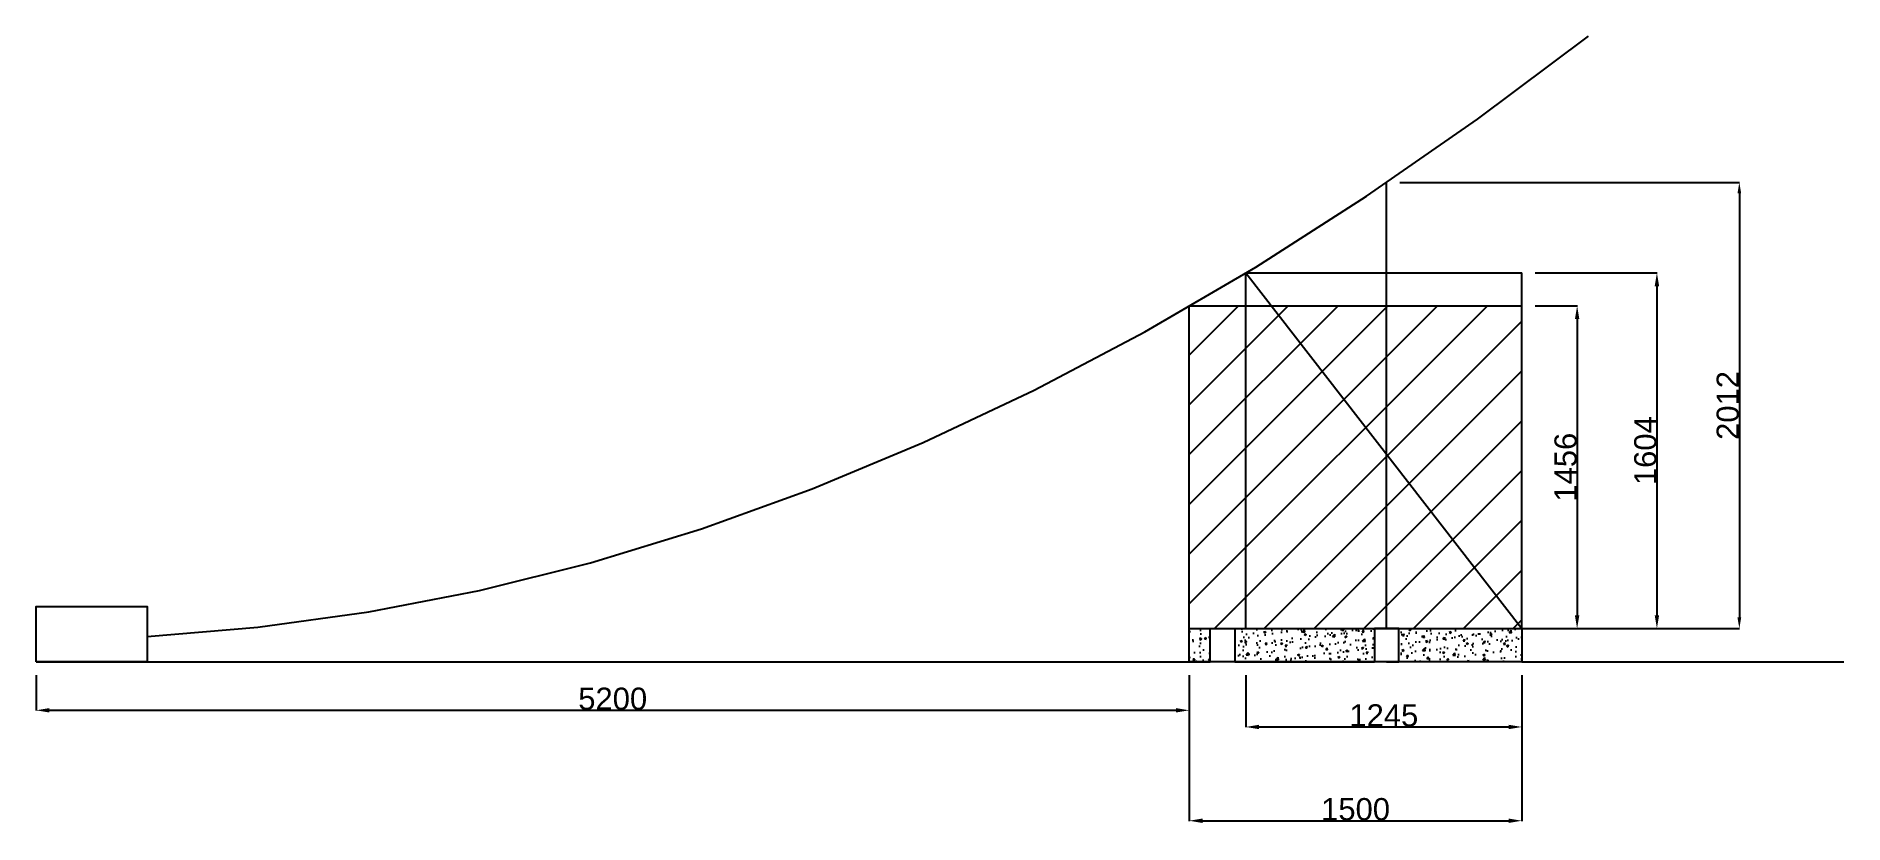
# Model space of a CAD drawing. Header units: millimetres. Extents: x 0 to 8152, y -731 to 2822.
import ezdxf

# ---------------------------------------------------------------- set-up
doc = ezdxf.new("R2010")
doc.units = ezdxf.units.MM
doc.styles.get("Standard").update_dxf_attribs({"font": 'arial.ttf'})
doc.dimstyles.new('ISO-25', dxfattribs={"dimtxt": 2.5, "dimasz": 2.5, "dimexe": 1.25, "dimexo": 0.625, "dimtad": 1, "dimtxsty": 'Standard', "dimcen": 2.5, "dimadec": 0, "dimazin": 0, "dimtfac": 1, "dimtmove": 0, "dimatfit": 3, "dimfxl": 1, "dimarcsym": 0})

# ---------------------------------------------------------------- blocks, each defined once
blk = doc.blocks.new('*D2')
at = {"color": 0, "lineweight": -2}
for p, q in [((0, -60), (0, -220.2)), ((5200, -60), (5200, -220.2)), ((60, -218.9), (5140, -218.9))]:
    blk.add_line(p, q, dxfattribs=at)
at = {"color": 0}
for points in [[(60, -208.9), (60, -228.9), (0, -218.9)], [(5140, -228.9), (5140, -208.9), (5200, -218.9)]]:
    blk.add_solid(points, dxfattribs=at)
at = {"layer": 'Defpoints', "color": 0}
for p in [(0, 0), (5200, 0), (5200, -218.9)]:
    blk.add_point(p, dxfattribs=at)
at = {"color": 0, "insert": (2600, -167.3), "char_height": 100, "attachment_point": 5}
blk.add_mtext('5200', dxfattribs=at)
blk = doc.blocks.new('*D3')
at = {"color": 0, "lineweight": -2}
for p, q in [((6760, 1605.6), (6950.4, 1605.6)), ((6949.1, 1545.6), (6949.1, 210)), ((6760, 150), (6950.4, 150))]:
    blk.add_line(p, q, dxfattribs=at)
at = {"color": 0}
for points in [[(6959.1, 1545.6), (6939.1, 1545.6), (6949.1, 1605.6)], [(6939.1, 210), (6959.1, 210), (6949.1, 150)]]:
    blk.add_solid(points, dxfattribs=at)
at = {"layer": 'Defpoints', "color": 0}
for p in [(6700, 1605.6), (6700, 150), (6949.1, 150)]:
    blk.add_point(p, dxfattribs=at)
at = {"color": 0, "insert": (6897.5, 877.8), "char_height": 100, "attachment_point": 5, "rotation": 90}
blk.add_mtext('1456', dxfattribs=at)
blk = doc.blocks.new('*D4')
at = {"color": 0, "lineweight": -2}
for p, q in [((6760, 1754.3), (7310.2, 1754.3)), ((7308.9, 1694.3), (7308.9, 210)), ((6760.6, 150), (7310.2, 150))]:
    blk.add_line(p, q, dxfattribs=at)
at = {"color": 0}
for points in [[(7318.9, 1694.3), (7298.9, 1694.3), (7308.9, 1754.3)], [(7298.9, 210), (7318.9, 210), (7308.9, 150)]]:
    blk.add_solid(points, dxfattribs=at)
at = {"layer": 'Defpoints', "color": 0}
for p in [(6700, 1754.3), (6700.6, 150), (7308.9, 150)]:
    blk.add_point(p, dxfattribs=at)
at = {"color": 0, "insert": (7257.2, 952.2), "char_height": 100, "attachment_point": 5, "rotation": 90}
blk.add_mtext('1604', dxfattribs=at)
blk = doc.blocks.new('*D5')
at = {"color": 0, "lineweight": -2}
for p, q in [((5200, -60.6), (5200, -718.4)), ((6700, -60), (6700, -718.4)), ((5260, -717.1), (6640, -717.1))]:
    blk.add_line(p, q, dxfattribs=at)
at = {"color": 0}
for points in [[(5260, -707.1), (5260, -727.1), (5200, -717.1)], [(6640, -727.1), (6640, -707.1), (6700, -717.1)]]:
    blk.add_solid(points, dxfattribs=at)
at = {"layer": 'Defpoints', "color": 0}
for p in [(6700, 0), (5200, -0.6), (6700, -717.1)]:
    blk.add_point(p, dxfattribs=at)
at = {"color": 0, "insert": (5950, -665.5), "char_height": 100, "attachment_point": 5}
blk.add_mtext('1500', dxfattribs=at)
blk = doc.blocks.new('*D6')
at = {"color": 0, "lineweight": -2}
for p, q in [((5455, -60), (5455, -295.2)), ((6700, -60), (6700, -295.2)), ((5515, -294), (6640, -294))]:
    blk.add_line(p, q, dxfattribs=at)
at = {"color": 0}
for points in [[(5515, -284), (5515, -304), (5455, -294)], [(6640, -304), (6640, -284), (6700, -294)]]:
    blk.add_solid(points, dxfattribs=at)
at = {"layer": 'Defpoints', "color": 0}
for p in [(5455, 0), (6700, 0), (6700, -294)]:
    blk.add_point(p, dxfattribs=at)
at = {"color": 0, "insert": (6077.5, -242.3), "char_height": 100, "attachment_point": 5}
blk.add_mtext('1245', dxfattribs=at)
blk = doc.blocks.new('*D7')
at = {"color": 0, "lineweight": -2}
for p, q in [((6150, 2162.5), (7681.9, 2162.5)), ((7680.7, 2112.5), (7680.7, 200)), ((6150, 150), (7681.9, 150))]:
    blk.add_line(p, q, dxfattribs=at)
at = {"color": 0}
for points in [[(7689, 2112.5), (7672.3, 2112.5), (7680.7, 2162.5)], [(7672.3, 200), (7689, 200), (7680.7, 150)]]:
    blk.add_solid(points, dxfattribs=at)
at = {"layer": 'Defpoints', "color": 0}
for p in [(6090, 2162.5), (6090, 150), (7680.7, 150)]:
    blk.add_point(p, dxfattribs=at)
at = {"color": 0, "insert": (7629, 1156.2), "char_height": 100, "attachment_point": 5, "rotation": 90}
blk.add_mtext('2012', dxfattribs=at)

msp = doc.modelspace()

# ---------------------------------------------------------------- hatches: boundary and pattern name
h = msp.add_hatch()
h.set_pattern_fill('AR-CONC', color=256, scale=25, style=0)
edge = h.paths.add_edge_path()
edge.add_line((5295, 0), (5295, 150))
edge.add_line((5200, 150), (5295, 150))
edge.add_line((5200, 0), (5200, 150))
edge.add_line((5200, 0), (5295, 0))
edge = h.paths.add_edge_path()
edge.add_line((5455, 150), (5455, 1754.347))
edge.add_line((5200, 150), (6700, 150))
edge.add_line((5405, 150), (5405, 0))
edge.add_line((5405, 0), (6035, 0))
edge = h.paths.add_edge_path()
edge.add_line((6035, 150), (6035, 0))
edge.add_line((5200, 150), (6700, 150))
edge.add_line((5455, 150), (5455, 1754.347))
edge.add_line((6700, 0), (5200, 0))
edge = h.paths.add_edge_path()
edge.add_line((6700, 150), (6700, 0))
edge.add_line((5200, 150), (6700, 150))
edge.add_line((6145, 0), (6145, 150))
edge.add_line((6700, 0), (5200, 0))
h = msp.add_hatch()
h.set_pattern_fill('ANSI31', color=256, scale=50, style=0)
edge = h.paths.add_edge_path()
edge.add_line((5200, 150), (5200, 1605.58))
edge.add_line((5200, 1605.58), (6700, 1605.58))
edge.add_line((6700, 150), (6700, 1605.58))
edge.add_line((5200, 150), (6700, 150))
h = msp.add_hatch()
h.set_pattern_fill('AR-CONC', color=256, scale=25, style=0)
h.paths.add_polyline_path([(5200, 0), (5200, 150), (5295, 150), (5295, 0)])
h.paths.add_polyline_path([(5405, 150), (5405, 0), (6035, 0), (6035, 150)])
h.paths.add_polyline_path([(6145, 0), (6145, 150), (6700, 150), (6700, 0)])
h = msp.add_hatch()
h.set_pattern_fill('AR-CONC', color=256, scale=0.5, style=0)
h.set_pattern_definition([(50, (0, 0), (91.0923, -7.96954), [9.525, -104.775]), (355, (0, 0), (-17.6214, 95.5283), [7.62, -83.82]), (100.451, (7.59, -0.66), (73.4713, 87.5583), [8.095, -89.045]), (46.1842, (0, 25.4), (135.5395, -21.0212), [14.2875, -157.1625]), (96.6356, (11.3, 23.65), (118.702, 123.7128), [12.1425, -133.5675]), (351.184, (0, 25.4), (118.7023, 123.7126), [11.43, -125.73]), (21, (12.7, 19.05), (75.8074, -51.1328), [9.525, -104.775]), (326, (12.7, 19.05), (30.901, 92.094), [7.62, -83.82]), (71.4514, (19.02, 14.79), (106.7082, 40.9614), [8.095, -89.045]), (37.5, (0, 0), (1.5443, 42.27752), [0, -82.804, 0, -85.09, 0, -84.1375]), (7.5, (0, 0), (33.40983, 50.0903), [0, -48.514, 0, -80.899, 0, -32.0675]), (-32.5, (-28.32, 0), (67.7953, -2.86437), [0, -31.75, 0, -99.06, 0, -131.445]), (-42.5, (-41.02, 0), (74.0646, 12.71325), [0, -41.275, 0, -65.786, 0, -93.345])])
h.paths.add_polyline_path([(5295, 0), (5295, 150), (5200, 150), (5200, 0)])
h.paths.add_polyline_path([(6035, 0), (6035, 150), (5405, 150), (5405, 0)])
h.paths.add_polyline_path([(6700, 0), (6700, 150), (6145, 150), (6145, 0)])

# ---------------------------------------------------------------- linework, layer by layer
for p, q in [((6500, 2447.2), (7000, 2822.2)), ((6000, 2100), (6500, 2447.2)), ((6090, 150), (6090, 2162.496)), ((5500, 1780.6), (6000, 2100)), ((5000, 1488.9), (5500, 1780.6)), ((5455, 150), (5455, 1754.347)), ((5455, 1754.347), (6700, 1754.347)), ((5455, 1754.347), (6700, 150)), ((6700, 1605.58), (6700, 1754.347)), ((5200, 150), (5200, 1605.58)), ((5200, 1605.58), (6700, 1605.58)), ((6700, 150), (6700, 1605.58)), ((4500, 1225), (5000, 1488.9)), ((4000, 988.9), (4500, 1225)), ((3500, 780.6), (4000, 988.9)), ((3000, 600), (3500, 780.6)), ((2500, 447), (3000, 600)), ((2000, 322), (2500, 447)), ((1500, 225), (2000, 322)), ((1000, 155.6), (1500, 225)), ((500, 113.9), (1000, 155.6)), ((5200, 0), (5200, 150)), ((5200, 150), (6700, 150)), ((5200, 150), (5295, 150)), ((5295, 0), (5295, 150)), ((5295, 150), (5295, 150)), ((5295, 150), (5405, 150)), ((5405, 150), (5405, 0)), ((5405, 150), (6035, 150)), ((6145, 150), (6035, 150)), ((6035, 150), (6035, 0)), ((6145, 0), (6145, 150)), ((6145, 150), (6700, 150)), ((6700, 150), (6700, 0)), ((0, 0), (5200, 0)), ((6700, 0), (5200, 0)), ((5200, 0), (5295, 0)), ((5405, 0), (5455, 0)), ((5405, 0), (6035, 0)), ((6700, 0), (6090, 0)), ((6090, 0), (6145, 0)), ((6700, 0), (6145, 0)), ((6700, 0), (8151.954, 0))]:
    msp.add_line(p, q)
msp.add_lwpolyline([(0, 0), (0, 250), (500, 250), (500, 0)], close=True)

# ---------------------------------------------------------------- dimensions: what is measured, and where the dimension line sits
for base, p1, p2, override, picture, middle in [((7680.679, 150), (6090, 2162.496), (6090, 150), {"dimtxt": 100, "dimasz": 50, "dimexo": 60, "dimdec": 0, "dimlfac": 1}, '*D7', (7629.004, 1156.248)), ((7308.902, 150), (6700, 1754.347), (6700.625, 150), {"dimtxt": 100, "dimasz": 60, "dimexo": 60, "dimdec": 0, "dimlfac": 1}, '*D4', (7257.227, 952.173)), ((6949.146, 150), (6700, 1605.58), (6700, 150), {"dimtxt": 100, "dimasz": 60, "dimexo": 60, "dimdec": 0, "dimlfac": 1, "dimfxlon": 0}, '*D3', (6897.471, 877.79))]:
    dim = msp.add_linear_dim(base=base, p1=p1, p2=p2, angle=90, dimstyle='ISO-25', override=override)
    dim.commit()
    dim.dimension.update_dxf_attribs({"geometry": picture, "text_midpoint": middle})
for base, p1, p2, override, picture, middle in [((5200, -218.933), (0, 0), (5200, 0), {"dimtxt": 100, "dimasz": 60, "dimexo": 60, "dimlfac": 1}, '*D2', (2600, -167.258)), ((6700, -717.135), (5200, -0.625), (6700, 0), {"dimtxt": 100, "dimasz": 60, "dimexo": 60, "dimdec": 0, "dimlfac": 1}, '*D5', (5950, -665.46)), ((6700, -293.967), (5455, 0), (6700, 0), {"dimtxt": 100, "dimasz": 60, "dimexo": 60, "dimlfac": 1}, '*D6', (6077.5, -242.292))]:
    dim = msp.add_linear_dim(base=base, p1=p1, p2=p2, dimstyle='ISO-25', override=override)
    dim.commit()
    dim.dimension.update_dxf_attribs({"geometry": picture, "text_midpoint": middle})

doc.saveas('drawing.dxf')
